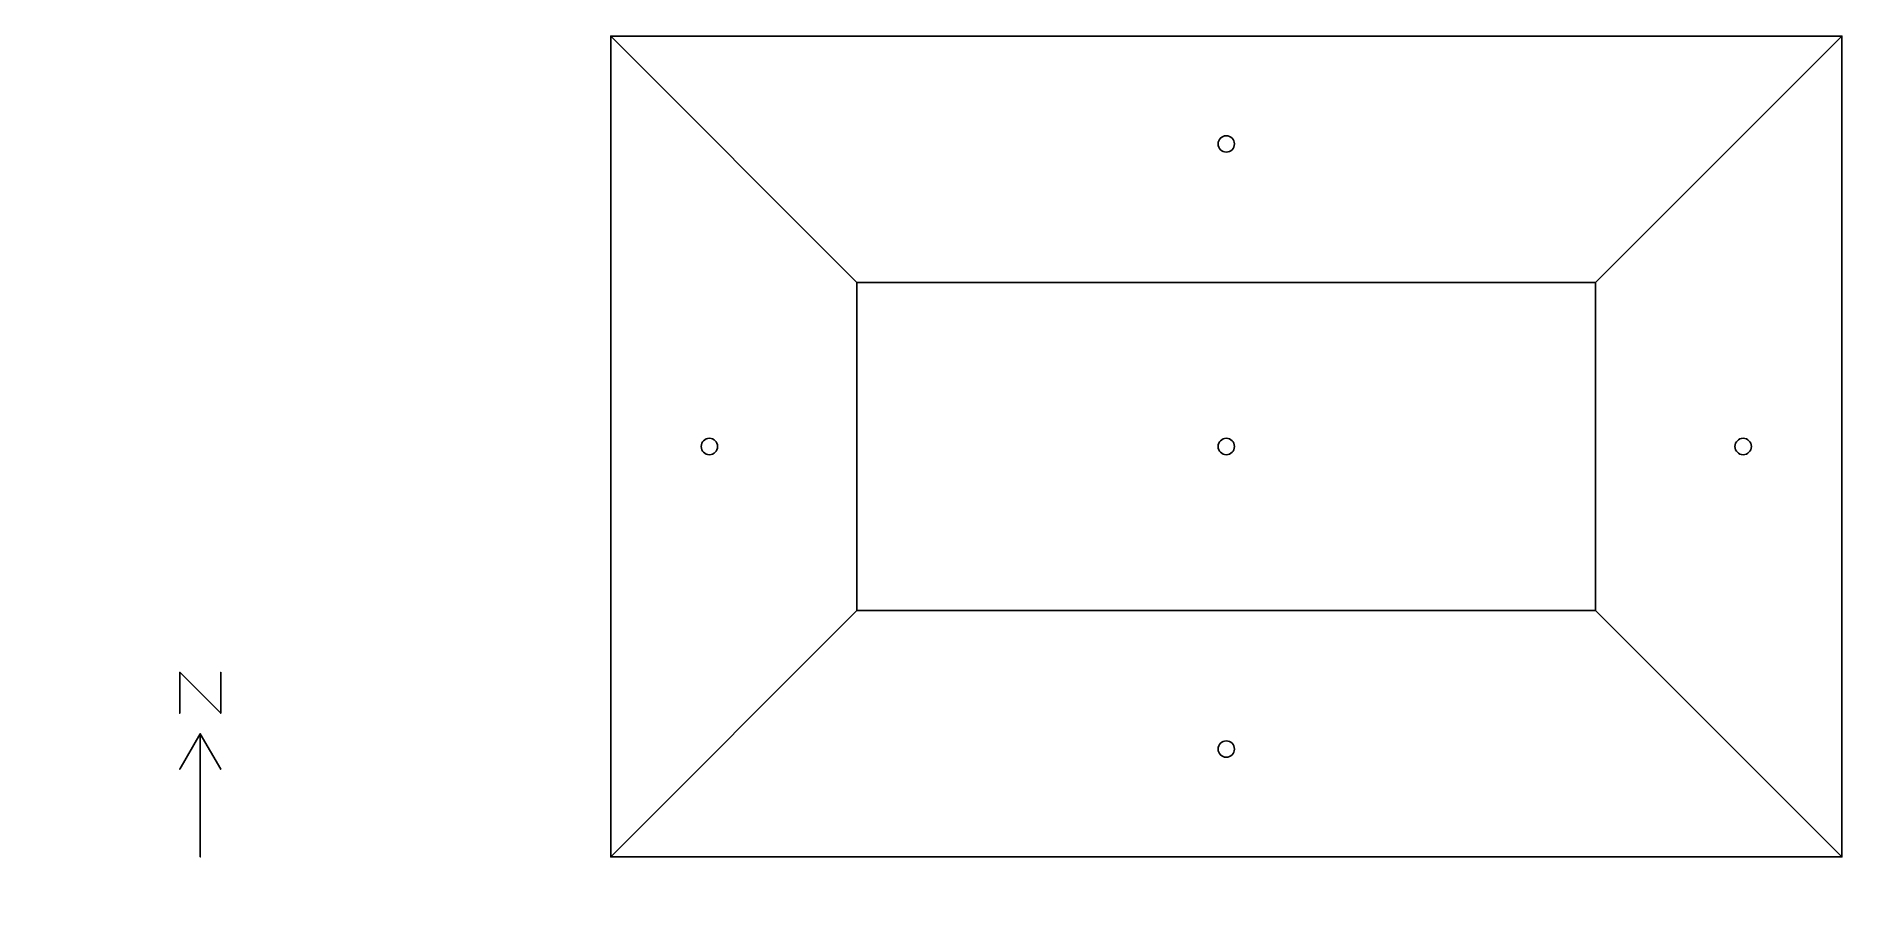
# Model space of a CAD drawing. Header units: metres. Extents: x -14 to 30, y -1.1 to 20.
import ezdxf

# ---------------------------------------------------------------- set-up
doc = ezdxf.new("R2010")
doc.units = ezdxf.units.M

msp = doc.modelspace()

# ---------------------------------------------------------------- linework, layer by layer
at = {"layer": '1', "color": 3}
for points in [[(-10.5, 4.5, 0.1), (-10.5, 4.5), (-10.5, 3.5), (-10.5, 3.5, 0.1)], [(-10.5, 4.5, 0.1), (-10.5, 4.5), (-9.5, 3.5), (-9.5, 3.5, 0.1)], [(-9.5, 4.5, 0.1), (-9.5, 4.5), (-9.5, 3.5), (-9.5, 3.5, 0.1)], [(-10, 3, 0.1), (-10, 3), (-10.5, 2.13398), (-10.5, 2.13398, 0.1)], [(-10, 3, 0.1), (-10, 3), (-10, 0), (-10, 0, 0.1)], [(-10, 3, 0.1), (-10, 3), (-9.5, 2.13398), (-9.5, 2.13398, 0.1)]]:
    msp.add_3dface(points, dxfattribs=at)
at = {"layer": 'ZONE_CORE', "color": 10}
msp.add_circle((15, 10, 0.85), 0.2, dxfattribs=at)
at = {"layer": 'ZONE_CORE', "color": 43}
for points in [[(24, 14, 3), (24, 14), (6, 14), (6, 14, 3)], [(6, 14, 3), (6, 14), (6, 6), (6, 6, 3)], [(24, 6, 3), (24, 6), (24, 14), (24, 14, 3)], [(6, 6, 3), (6, 6), (24, 6), (24, 6, 3)]]:
    msp.add_3dface(points, dxfattribs=at)
at = {"layer": 'ZONE_CORE', "color": 8}
msp.add_3dface([(6, 6), (6, 14), (24, 14), (24, 6)], dxfattribs=at)
at = {"layer": 'ZONE_CORE', "color": 15}
msp.add_3dface([(6, 6, 3), (24, 6, 3), (24, 14, 3), (6, 14, 3)], dxfattribs=at)
at = {"layer": 'ZONE_PERI0', "color": 10}
msp.add_circle((27.59423, 10, 0.85), 0.2, dxfattribs=at)
at = {"layer": 'ZONE_PERI0', "color": 43}
for points in [[(30, 20, 3), (30, 20), (24, 14), (24, 14, 3)], [(30, 0, 3), (30, 0), (30, 20), (30, 20, 3)], [(24, 14, 3), (24, 14), (24, 6), (24, 6, 3)], [(24, 6, 3), (24, 6), (30, 0), (30, 0, 3)]]:
    msp.add_3dface(points, dxfattribs=at)
at = {"layer": 'ZONE_PERI0', "color": 8}
msp.add_3dface([(30, 20), (30, 0), (24, 6), (24, 14)], dxfattribs=at)
at = {"layer": 'ZONE_PERI0', "color": 15}
msp.add_3dface([(30, 20, 3), (24, 14, 3), (24, 6, 3), (30, 0, 3)], dxfattribs=at)
at = {"layer": 'ZONE_PERI0', "color": 143}
msp.add_3dface([(30, 1.8816, 2.25), (30, 1.8816, 0.75), (30, 18.1184, 0.75), (30, 18.1184, 2.25)], dxfattribs=at)
at = {"layer": 'ZONE_PERI1', "color": 10}
msp.add_circle((15, 17.37274, 0.85), 0.2, dxfattribs=at)
at = {"layer": 'ZONE_PERI1', "color": 43}
for points in [[(30, 20, 3), (30, 20), (0, 20), (0, 20, 3)], [(0, 20, 3), (0, 20), (6, 14), (6, 14, 3)], [(24, 14, 3), (24, 14), (30, 20), (30, 20, 3)], [(6, 14, 3), (6, 14), (24, 14), (24, 14, 3)]]:
    msp.add_3dface(points, dxfattribs=at)
at = {"layer": 'ZONE_PERI1', "color": 8}
msp.add_3dface([(30, 20), (24, 14), (6, 14), (0, 20)], dxfattribs=at)
at = {"layer": 'ZONE_PERI1', "color": 15}
msp.add_3dface([(30, 20, 3), (0, 20, 3), (6, 14, 3), (24, 14, 3)], dxfattribs=at)
at = {"layer": 'ZONE_PERI1', "color": 143}
msp.add_3dface([(27.5414, 20, 2.25), (27.5414, 20, 0.75), (2.3493, 20, 0.75), (2.3493, 20, 2.25)], dxfattribs=at)
at = {"layer": 'ZONE_PERI2', "color": 10}
msp.add_circle((15, 2.62726, 0.85), 0.2, dxfattribs=at)
at = {"layer": 'ZONE_PERI2', "color": 43}
for points in [[(6, 6, 3), (6, 6), (0, 0), (0, 0, 3)], [(24, 6, 3), (24, 6), (6, 6), (6, 6, 3)], [(30, 0, 3), (30, 0), (24, 6), (24, 6, 3)], [(0, 0, 3), (0, 0), (30, 0), (30, 0, 3)]]:
    msp.add_3dface(points, dxfattribs=at)
at = {"layer": 'ZONE_PERI2', "color": 8}
msp.add_3dface([(30, 0), (0, 0), (6, 6), (24, 6)], dxfattribs=at)
at = {"layer": 'ZONE_PERI2', "color": 15}
msp.add_3dface([(30, 0, 3), (24, 6, 3), (6, 6, 3), (0, 0, 3)], dxfattribs=at)
at = {"layer": 'ZONE_PERI2', "color": 143}
msp.add_3dface([(2.3493, 0, 2.25), (2.3493, 0, 0.75), (27.5414, 0, 0.75), (27.5414, 0, 2.25)], dxfattribs=at)
at = {"layer": 'ZONE_PERI3', "color": 10}
msp.add_circle((2.40577, 10, 0.85), 0.2, dxfattribs=at)
at = {"layer": 'ZONE_PERI3', "color": 43}
for points in [[(0, 20, 3), (0, 20), (0, 0), (0, 0, 3)], [(6, 14, 3), (6, 14), (0, 20), (0, 20, 3)], [(6, 6, 3), (6, 6), (6, 14), (6, 14, 3)], [(0, 0, 3), (0, 0), (6, 6), (6, 6, 3)]]:
    msp.add_3dface(points, dxfattribs=at)
at = {"layer": 'ZONE_PERI3', "color": 8}
msp.add_3dface([(0, 20), (6, 14), (6, 6), (0, 0)], dxfattribs=at)
at = {"layer": 'ZONE_PERI3', "color": 15}
msp.add_3dface([(0, 20, 3), (0, 0, 3), (6, 6, 3), (6, 14, 3)], dxfattribs=at)
at = {"layer": 'ZONE_PERI3', "color": 143}
msp.add_3dface([(0, 18.1184, 2.25), (0, 18.1184, 0.75), (0, 1.8816, 0.75), (0, 1.8816, 2.25)], dxfattribs=at)

doc.saveas('drawing.dxf')
